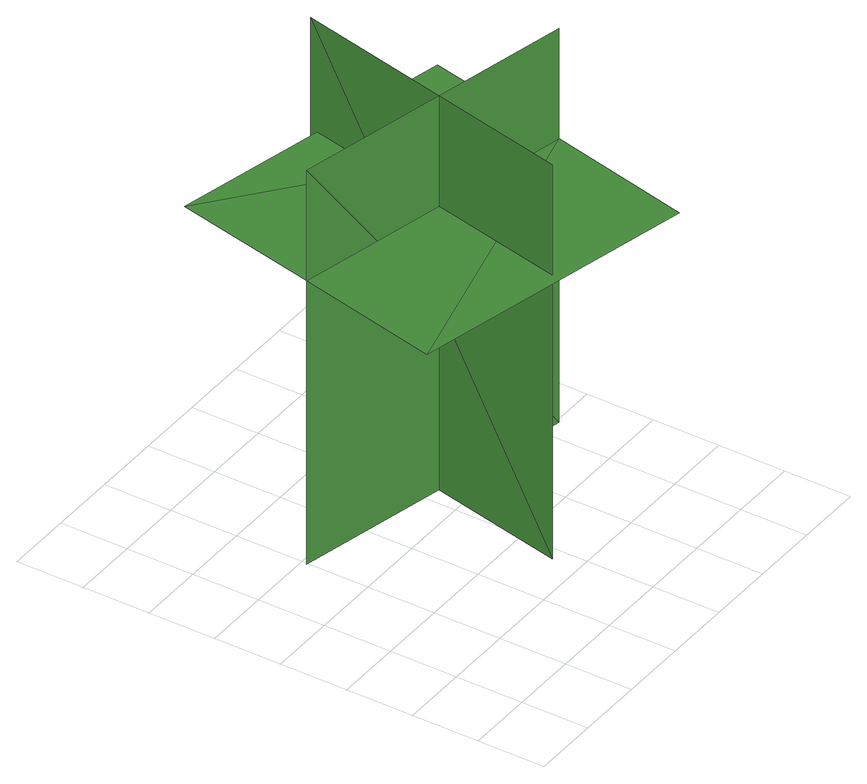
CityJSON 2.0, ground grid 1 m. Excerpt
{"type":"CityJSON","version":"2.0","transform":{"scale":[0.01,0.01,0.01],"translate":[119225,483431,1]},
"CityObjects":{
"tree1":{"type":"SolitaryVegetationObject","geometry":[{"type":"MultiSurface","lod":"1","boundaries":[[[0,1,2]],[[0,2,3]],[[4,5,6]],[[4,6,7]],[[8,9,10]],[[8,10,11]],[[8,11,12]],[[8,12,13]]]}]}
},
"vertices":[
[280,140,41],[376,571,41],[376,571,656],[280,140,656],[530,296,41],[98,392,41],[98,392,656],[530,296,656],[530,296,484],[578,512,484],[146,609,484],[98,392,484],[49,177,484],[481,80,484]
]}
